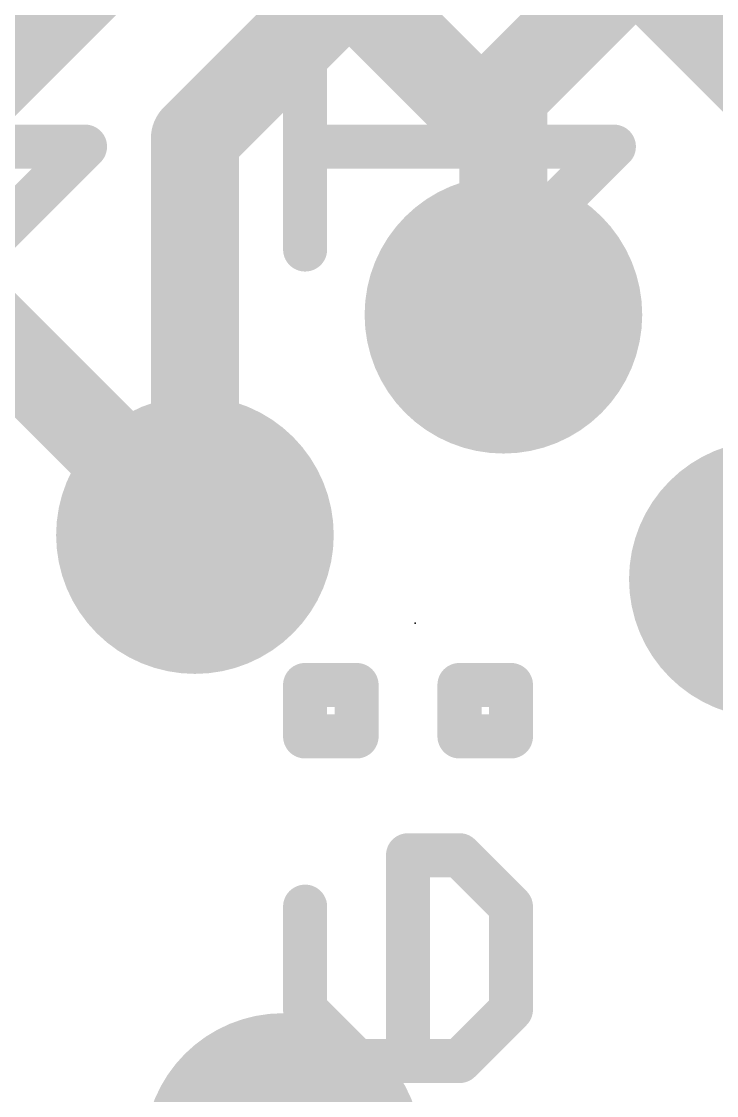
# Model space of a CAD drawing. Extents: x -0.5 to 14.5, y -0.1 to 18.7.
# Drawn here: x 5.215 to 7.218, y 6.005 to 9.1 of the extents above; entities that cross this region are included whole.
import ezdxf

# ---------------------------------------------------------------- set-up
doc = ezdxf.new("R2010")
doc.units = 0
for name, color, linetype in [('1', 12, 'CONTINUOUS'), ('16', 132, 'CONTINUOUS'), ('18', 110, 'CONTINUOUS'), ('22', 6, 'CONTINUOUS'), ('23', 53, 'CONTINUOUS')]:
    doc.layers.add(name, color=color, linetype=linetype)

# ---------------------------------------------------------------- blocks, each defined once
blk = doc.blocks.new('ROUNDV')
at = {"const_width": 0.5}
blk.add_lwpolyline([(0, -0.25, 1), (0, 0.25, 1), (0, -0.25)], format="xyb", dxfattribs=at)

msp = doc.modelspace()

# ---------------------------------------------------------------- linework, layer by layer
at = {"layer": '1', "const_width": 0.254}
for points in [[(4.572, 8.382), (5.7, 9.51)], [(6.35, 9.398), (5.715, 8.763)], [(6.604, 8.89), (6.985, 9.271)], [(6.604, 8.255), (6.604, 8.89)], [(5.715, 8.763), (5.715, 7.62)]]:
    msp.add_lwpolyline(points, dxfattribs=at)
at = {"layer": '1', "const_width": 0.127}
for points in [[(6.6675, 8.89, 1), (6.5405, 8.89)], [(6.5591, 8.9349, 1), (6.6489, 8.8451)], [(5.7785, 8.763, 1), (5.6515, 8.763)], [(5.6701, 8.8079, 1), (5.7599, 8.7181)], [(6.5405, 8.255, 1), (6.6675, 8.255)], [(5.6515, 7.62, 1), (5.7785, 7.62)]]:
    msp.add_lwpolyline(points, format="xyb", dxfattribs=at)
at = {"layer": '16', "const_width": 0.254}
for points in [[(3.556, 12.7), (7.366, 8.89)], [(5.207, 10.16), (6.604, 8.763)], [(5.715, 7.62), (4.445, 8.89)], [(6.604, 8.763), (6.604, 8.255)]]:
    msp.add_lwpolyline(points, dxfattribs=at)
at = {"layer": '16', "const_width": 0.127}
for points in [[(6.6675, 8.763, 1), (6.5405, 8.763)], [(6.5591, 8.7181, 1), (6.6489, 8.8079)], [(6.5405, 8.255, 1), (6.6675, 8.255)], [(5.6701, 7.5751, 1), (5.7599, 7.6649)]]:
    msp.add_lwpolyline(points, format="xyb", dxfattribs=at)
at = {"layer": '22', "const_width": 0.127}
for points in [[(6.0325, 8.443), (6.0325, 9.0361)], [(5.3983, 8.7396), (4.5085, 8.7396)], [(5.1017, 8.443), (5.3983, 8.7396)], [(6.9223, 8.7396), (6.0325, 8.7396)], [(6.6257, 8.443), (6.9223, 8.7396)], [(6.1808, 7.188), (6.0325, 7.188)], [(6.0325, 7.188), (6.0325, 7.0397)], [(6.1808, 7.0397), (6.1808, 7.188)], [(6.6257, 7.188), (6.4774, 7.188)], [(6.4774, 7.188), (6.4774, 7.0397)], [(6.6257, 7.0397), (6.6257, 7.188)], [(6.0325, 7.0397), (6.1808, 7.0397)], [(6.4774, 7.0397), (6.6257, 7.0397)], [(6.4774, 6.6973), (6.3291, 6.6973)], [(6.3291, 6.6973), (6.3291, 6.1042)], [(6.6257, 6.5491), (6.4774, 6.6973)], [(6.0325, 6.5491), (6.0325, 6.2525)], [(6.6257, 6.2525), (6.6257, 6.5491)], [(6.0325, 6.2525), (6.1808, 6.1042)], [(6.4774, 6.1042), (6.6257, 6.2525)], [(6.1808, 6.1042), (6.4774, 6.1042)]]:
    msp.add_lwpolyline(points, dxfattribs=at)
at = {"layer": '22', "const_width": 0.0635}
for points in [[(6.0643, 9.0361, 1), (6.0008, 9.0361)], [(5.4207, 8.7171, 1), (5.3758, 8.762)], [(5.3983, 8.7078, 1), (5.3983, 8.7713)], [(6.0325, 8.7713, 1), (6.0325, 8.7078)], [(6.9447, 8.7171, 1), (6.8998, 8.762)], [(6.9223, 8.7078, 1), (6.9223, 8.7713)], [(6.6032, 8.4654, 1), (6.6481, 8.4205)], [(6.0008, 8.443, 1), (6.0643, 8.443)], [(6.0325, 7.2197, 1), (6.0325, 7.1562)], [(6.0643, 7.188, 1), (6.0008, 7.188)], [(6.2125, 7.188, 1), (6.149, 7.188)], [(6.1808, 7.1562, 1), (6.1808, 7.2197)], [(6.5091, 7.188, 1), (6.4456, 7.188)], [(6.4774, 7.2197, 1), (6.4774, 7.1562)], [(6.6574, 7.188, 1), (6.5939, 7.188)], [(6.6257, 7.1562, 1), (6.6257, 7.2197)], [(6.0325, 7.0714, 1), (6.0325, 7.0079)], [(6.1808, 7.0079, 1), (6.1808, 7.0714)], [(6.4774, 7.0714, 1), (6.4774, 7.0079)], [(6.6257, 7.0079, 1), (6.6257, 7.0714)], [(6.0008, 7.0397, 1), (6.0643, 7.0397)], [(6.149, 7.0397, 1), (6.2125, 7.0397)], [(6.4456, 7.0397, 1), (6.5091, 7.0397)], [(6.5939, 7.0397, 1), (6.6574, 7.0397)], [(6.3291, 6.7291, 1), (6.3291, 6.6656)], [(6.3608, 6.6973, 1), (6.2973, 6.6973)], [(6.4998, 6.7198, 1), (6.4549, 6.6749)], [(6.4774, 6.6656, 1), (6.4774, 6.7291)], [(6.0643, 6.5491, 1), (6.0008, 6.5491)], [(6.6574, 6.5491, 1), (6.5939, 6.5491)], [(6.6032, 6.5266, 1), (6.6481, 6.5715)], [(6.055, 6.2749, 1), (6.01, 6.23)], [(6.6481, 6.23, 1), (6.6032, 6.2749)], [(6.0008, 6.2525, 1), (6.0643, 6.2525)], [(6.5939, 6.2525, 1), (6.6574, 6.2525)], [(6.1808, 6.1359, 1), (6.1808, 6.0724)], [(6.4774, 6.0724, 1), (6.4774, 6.1359)], [(6.1583, 6.0817, 1), (6.2032, 6.1266)], [(6.2973, 6.1042, 1), (6.3608, 6.1042)], [(6.4549, 6.1266, 1), (6.4998, 6.0817)]]:
    msp.add_lwpolyline(points, format="xyb", dxfattribs=at)
at = {"layer": '23'}
msp.add_point((6.35, 7.366), dxfattribs=at)

# ---------------------------------------------------------------- block references
at = {"layer": '18', "xscale": 0.8001, "yscale": 0.8001}
for p in [(6.604, 8.255), (6.604, 8.255), (5.715, 7.62), (5.715, 7.62), (7.366, 7.493), (7.366, 7.493), (5.969, 5.842), (5.969, 5.842)]:
    msp.add_blockref('ROUNDV', p, dxfattribs=at)

doc.saveas('drawing.dxf')
